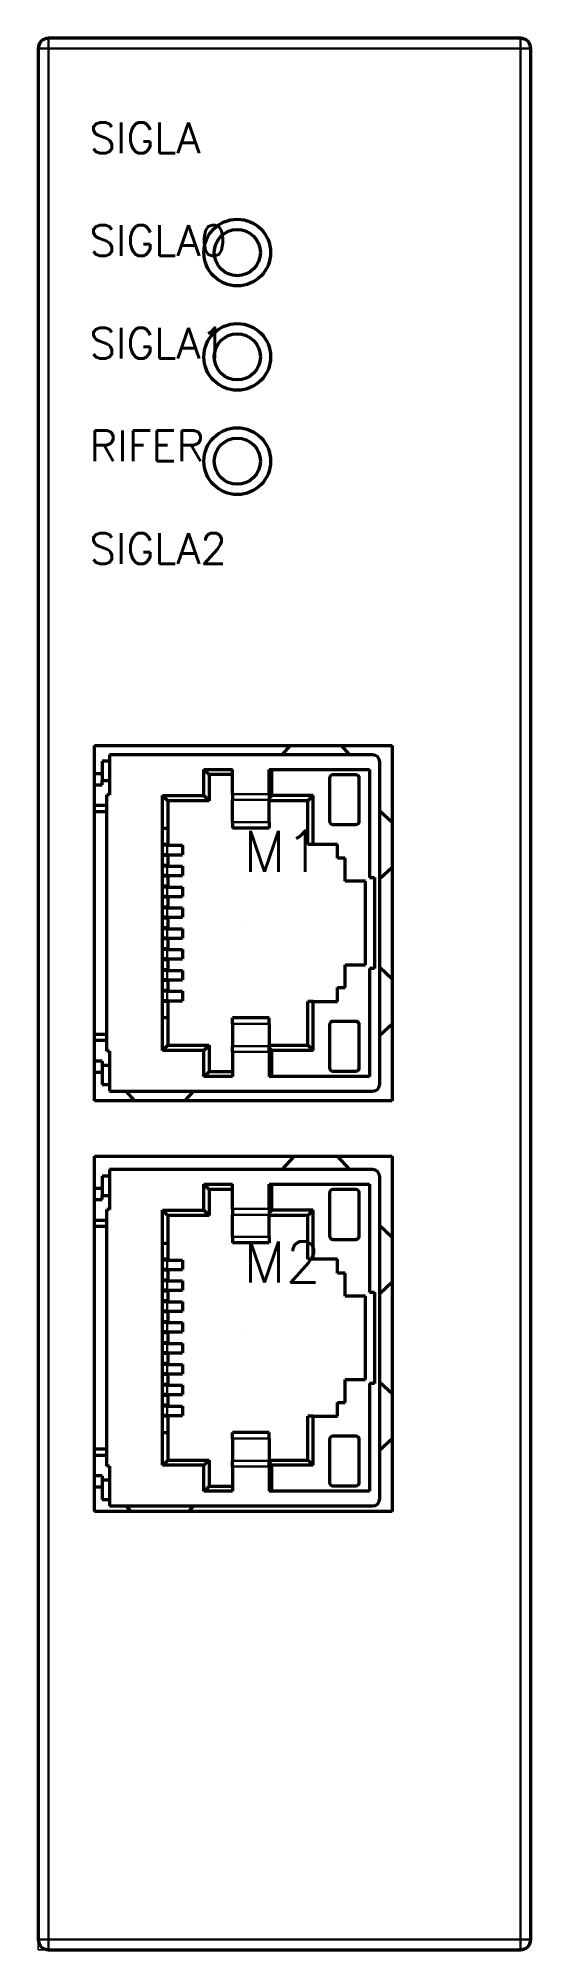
# Model space of a CAD drawing. Extents: x 0 to 24, y 0 to 93.1.
import ezdxf

# ---------------------------------------------------------------- set-up
doc = ezdxf.new("R2010")
doc.units = 0
doc.header["$LTSCALE"] = 4
doc.linetypes.add('CONTINUA', pattern=[0])
doc.layers.get('0').update_dxf_attribs({"linetype": 'CONTINUOUS'})
doc.layers.add('Sichtbar (ISO)', color=7, linetype='CONTINUOUS', lineweight=50)
doc.layers.add('Sichtbar schmal (ISO)', color=7, linetype='CONTINUOUS', lineweight=35)
doc.styles.get("Standard").update_dxf_attribs({"font": 'romans.shx'})

msp = doc.modelspace()

# ---------------------------------------------------------------- linework, layer by layer
for p in [(0, 0.5), (0.5, 0)]:
    msp.add_line(p, (0, 0))
at = {"layer": 'Sichtbar (ISO)'}
for p, q in [((23.5, 93.1), (0.5, 93.1)), ((0, 92.6), (0, 0.5)), ((24, 0.5), (24, 92.6)), ((2.75, 58.65), (17.25, 58.65)), ((2.75, 41.35), (2.75, 58.65)), ((3.477, 57.883), (3.121, 57.883)), ((3.121, 57.883), (3.121, 56.943)), ((16.291, 58.2), (3.477, 58.2)), ((3.477, 58.2), (3.477, 56.257)), ((11.884, 58.2), (12.3, 58.65)), ((15.186, 58.2), (14.771, 58.65)), ((16.647, 42.173), (16.647, 57.844)), ((17.25, 58.65), (17.25, 41.35)), ((2.75, 57.293), (3.121, 57.293)), ((3.121, 56.943), (3.477, 56.943)), ((3.121, 56.739), (3.121, 56.943)), ((8.074, 57.489), (9.471, 57.489)), ((8.074, 56.219), (8.074, 57.489)), ((8.074, 57.489), (8.328, 57.235)), ((9.471, 57.235), (8.328, 57.235)), ((8.328, 57.235), (8.328, 55.965)), ((9.471, 56.286), (9.471, 57.489)), ((11.249, 56.286), (11.249, 57.489)), ((11.249, 57.489), (16.139, 57.489)), ((11.376, 57.489), (11.249, 57.362)), ((11.376, 56.219), (11.376, 57.489)), ((14.191, 57.057), (14.191, 54.969)), ((15.476, 57.225), (14.358, 57.225)), ((15.644, 54.969), (15.644, 57.057)), ((16.139, 57.489), (16.139, 52.231)), ((2.75, 56.739), (3.121, 56.739)), ((3.35, 43.76), (3.35, 56.257)), ((3.477, 56.257), (3.35, 56.257)), ((6.055, 56.219), (8.074, 56.219)), ((6.055, 43.798), (6.055, 56.219)), ((6.055, 56.219), (6.309, 55.965)), ((8.328, 55.965), (6.309, 55.965)), ((6.309, 55.965), (6.309, 54.619)), ((8.074, 56.219), (8.328, 55.965)), ((9.471, 56.286), (9.471, 56.002)), ((9.471, 54.917), (9.471, 56.002)), ((11.249, 56.286), (11.249, 56.002)), ((11.376, 56.219), (11.249, 56.092)), ((11.249, 54.917), (11.249, 56.002)), ((13.142, 55.965), (11.249, 55.965)), ((13.396, 56.219), (11.376, 56.219)), ((13.396, 56.219), (13.142, 55.965)), ((13.142, 53.831), (13.142, 55.965)), ((13.396, 53.831), (13.396, 56.219)), ((3.35, 55.723), (2.75, 55.723)), ((3.35, 55.424), (2.75, 55.424)), ((16.647, 55.47), (17.25, 54.913)), ((6.055, 54.619), (6.309, 54.619)), ((6.309, 54.619), (6.309, 53.831)), ((9.471, 54.917), (9.471, 54.631)), ((11.249, 54.631), (9.471, 54.631)), ((11.249, 54.917), (11.249, 54.631)), ((14.358, 54.801), (15.476, 54.801)), ((6.309, 53.831), (6.055, 53.831)), ((6.291, 53.793), (6.055, 53.793)), ((6.291, 53.336), (6.055, 53.336)), ((6.309, 53.298), (6.055, 53.298)), ((6.291, 53.793), (7.028, 53.793)), ((6.291, 53.336), (7.028, 53.336)), ((6.309, 53.831), (6.309, 53.793)), ((6.309, 53.336), (6.309, 53.298)), ((6.309, 53.298), (6.309, 52.815)), ((7.028, 53.793), (7.028, 53.336)), ((13.396, 53.831), (13.142, 53.831)), ((14.577, 53.831), (13.396, 53.831)), ((14.577, 53.158), (14.577, 53.831)), ((14.958, 53.158), (14.577, 53.158)), ((14.958, 52.041), (14.958, 53.158)), ((6.309, 52.815), (6.055, 52.815)), ((6.291, 52.777), (6.055, 52.777)), ((6.291, 52.32), (6.055, 52.32)), ((6.309, 52.282), (6.055, 52.282)), ((6.291, 52.777), (7.028, 52.777)), ((6.291, 52.32), (7.028, 52.32)), ((6.309, 52.815), (6.309, 52.777)), ((6.309, 52.32), (6.309, 52.282)), ((6.309, 52.282), (6.309, 51.799)), ((7.028, 52.777), (7.028, 52.32)), ((16.139, 52.231), (16.393, 52.231)), ((16.393, 52.231), (16.393, 47.786)), ((16.647, 52.168), (17.25, 52.724)), ((6.309, 51.799), (6.055, 51.799)), ((6.291, 51.761), (6.055, 51.761)), ((6.291, 51.304), (6.055, 51.304)), ((6.309, 51.266), (6.055, 51.266)), ((6.291, 51.761), (7.028, 51.761)), ((6.291, 51.304), (7.028, 51.304)), ((6.309, 51.799), (6.309, 51.761)), ((6.309, 51.304), (6.309, 51.266)), ((6.309, 51.266), (6.309, 50.783)), ((7.028, 51.761), (7.028, 51.304)), ((15.948, 52.041), (14.958, 52.041)), ((15.948, 47.977), (15.948, 52.041)), ((6.309, 50.783), (6.055, 50.783)), ((6.291, 50.745), (6.055, 50.745)), ((6.291, 50.288), (6.055, 50.288)), ((6.291, 50.745), (7.028, 50.745)), ((6.291, 50.288), (7.028, 50.288)), ((6.309, 50.783), (6.309, 50.745)), ((6.309, 50.288), (6.309, 50.25)), ((7.028, 50.745), (7.028, 50.288)), ((6.309, 50.25), (6.055, 50.25)), ((6.309, 49.767), (6.055, 49.767)), ((6.291, 49.729), (6.055, 49.729)), ((6.291, 49.729), (7.028, 49.729)), ((6.309, 50.25), (6.309, 49.767)), ((6.309, 49.767), (6.309, 49.729)), ((7.028, 49.729), (7.028, 49.272)), ((6.291, 49.272), (6.055, 49.272)), ((6.309, 49.234), (6.055, 49.234)), ((6.309, 48.751), (6.055, 48.751)), ((6.291, 48.713), (6.055, 48.713)), ((6.291, 49.272), (7.028, 49.272)), ((6.291, 48.713), (7.028, 48.713)), ((6.309, 49.272), (6.309, 49.234)), ((6.309, 49.234), (6.309, 48.751)), ((6.309, 48.751), (6.309, 48.713)), ((7.028, 48.713), (7.028, 48.256)), ((6.291, 48.256), (6.055, 48.256)), ((6.309, 48.218), (6.055, 48.218)), ((6.309, 47.735), (6.055, 47.735)), ((6.291, 47.697), (6.055, 47.697)), ((6.291, 48.256), (7.028, 48.256)), ((6.291, 47.697), (7.028, 47.697)), ((6.309, 48.256), (6.309, 48.218)), ((6.309, 48.218), (6.309, 47.735)), ((6.309, 47.735), (6.309, 47.697)), ((7.028, 47.697), (7.028, 47.24)), ((14.958, 46.859), (14.958, 47.977)), ((14.958, 47.977), (15.948, 47.977)), ((16.393, 47.786), (16.139, 47.786)), ((16.139, 47.786), (16.139, 42.528)), ((16.647, 47.85), (17.25, 47.293)), ((6.291, 47.24), (6.055, 47.24)), ((6.309, 47.202), (6.055, 47.202)), ((6.309, 46.719), (6.055, 46.719)), ((6.291, 46.681), (6.055, 46.681)), ((6.291, 47.24), (7.028, 47.24)), ((6.291, 46.681), (7.028, 46.681)), ((6.309, 47.24), (6.309, 47.202)), ((6.309, 47.202), (6.309, 46.719)), ((6.309, 46.719), (6.309, 46.681)), ((7.028, 46.681), (7.028, 46.224)), ((14.577, 46.186), (14.577, 46.859)), ((14.577, 46.859), (14.958, 46.859)), ((6.291, 46.224), (6.055, 46.224)), ((6.309, 46.186), (6.055, 46.186)), ((6.291, 46.224), (7.028, 46.224)), ((6.309, 46.224), (6.309, 46.186)), ((6.309, 46.186), (6.309, 45.398)), ((13.396, 46.186), (13.142, 46.186)), ((13.142, 44.052), (13.142, 46.186)), ((13.396, 43.798), (13.396, 46.186)), ((13.396, 46.186), (14.577, 46.186)), ((6.055, 45.398), (6.309, 45.398)), ((6.309, 45.398), (6.309, 44.052)), ((11.249, 45.386), (9.471, 45.386)), ((9.471, 45.1), (9.471, 45.386)), ((9.471, 45.1), (9.471, 44.015)), ((11.249, 45.1), (11.249, 45.386)), ((11.249, 45.1), (11.249, 44.015)), ((14.191, 45.048), (14.191, 42.96)), ((15.476, 45.216), (14.358, 45.216)), ((15.644, 42.96), (15.644, 45.048)), ((16.647, 44.548), (17.25, 45.104)), ((2.75, 44.593), (3.35, 44.593)), ((2.75, 44.294), (3.35, 44.294)), ((3.477, 43.76), (3.35, 43.76)), ((3.477, 43.76), (3.477, 41.817)), ((6.055, 43.798), (6.309, 44.052)), ((8.074, 43.798), (6.055, 43.798)), ((6.309, 44.052), (8.328, 44.052)), ((8.074, 43.798), (8.328, 44.052)), ((8.074, 42.528), (8.074, 43.798)), ((8.328, 44.052), (8.328, 42.782)), ((9.471, 43.731), (9.471, 44.015)), ((11.249, 44.052), (13.142, 44.052)), ((11.249, 43.731), (11.249, 44.015)), ((11.376, 43.798), (11.249, 43.925)), ((13.396, 43.798), (11.376, 43.798)), ((11.376, 42.528), (11.376, 43.798)), ((13.396, 43.798), (13.142, 44.052)), ((3.121, 43.277), (2.75, 43.277)), ((3.121, 43.277), (3.121, 43.074)), ((3.121, 43.074), (3.121, 42.135)), ((3.477, 43.074), (3.121, 43.074)), ((9.471, 43.731), (9.471, 42.528)), ((11.249, 43.731), (11.249, 42.528)), ((3.121, 42.724), (2.75, 42.724)), ((3.121, 42.135), (3.477, 42.135)), ((8.074, 42.528), (8.328, 42.782)), ((9.471, 42.528), (8.074, 42.528)), ((8.328, 42.782), (9.471, 42.782)), ((11.376, 42.528), (11.249, 42.655)), ((16.139, 42.528), (11.249, 42.528)), ((14.358, 42.792), (15.476, 42.792)), ((17.25, 41.35), (2.75, 41.35)), ((3.477, 41.817), (16.291, 41.817)), ((4.264, 41.817), (4.695, 41.35)), ((7.566, 41.817), (7.135, 41.35)), ((2.75, 38.65), (17.25, 38.65)), ((2.75, 21.35), (2.75, 38.65)), ((11.884, 38), (12.484, 38.65)), ((15.186, 38), (14.586, 38.65)), ((17.25, 38.65), (17.25, 21.35)), ((3.477, 37.683), (3.121, 37.683)), ((3.121, 37.683), (3.121, 36.743)), ((16.291, 38), (3.477, 38)), ((3.477, 38), (3.477, 36.057)), ((8.074, 36.019), (8.074, 37.289)), ((8.074, 37.289), (9.471, 37.289)), ((8.074, 37.289), (8.328, 37.035)), ((9.471, 36.086), (9.471, 37.289)), ((11.249, 37.289), (16.139, 37.289)), ((11.249, 36.086), (11.249, 37.289)), ((11.376, 37.289), (11.249, 37.162)), ((11.376, 36.019), (11.376, 37.289)), ((16.139, 37.289), (16.139, 32.031)), ((16.647, 21.973), (16.647, 37.644)), ((2.75, 37.093), (3.121, 37.093)), ((2.75, 36.539), (3.121, 36.539)), ((3.121, 36.539), (3.121, 36.743)), ((3.121, 36.743), (3.477, 36.743)), ((8.328, 37.035), (8.328, 35.765)), ((9.471, 37.035), (8.328, 37.035)), ((14.191, 36.857), (14.191, 34.769)), ((15.476, 37.025), (14.358, 37.025)), ((15.644, 34.769), (15.644, 36.857)), ((3.35, 35.523), (2.75, 35.523)), ((3.477, 36.057), (3.35, 36.057)), ((3.35, 23.56), (3.35, 36.057)), ((6.055, 23.598), (6.055, 36.019)), ((6.055, 36.019), (8.074, 36.019)), ((6.055, 36.019), (6.309, 35.765)), ((6.309, 35.765), (6.309, 34.419)), ((8.328, 35.765), (6.309, 35.765)), ((8.074, 36.019), (8.328, 35.765)), ((9.471, 36.086), (9.471, 35.802)), ((9.471, 34.717), (9.471, 35.802)), ((11.249, 36.086), (11.249, 35.802)), ((11.376, 36.019), (11.249, 35.892)), ((11.249, 34.717), (11.249, 35.802)), ((13.142, 35.765), (11.249, 35.765)), ((13.396, 36.019), (11.376, 36.019)), ((13.396, 36.019), (13.142, 35.765)), ((13.142, 33.631), (13.142, 35.765)), ((13.396, 33.631), (13.396, 36.019)), ((3.35, 35.224), (2.75, 35.224)), ((9.471, 34.717), (9.471, 34.431)), ((11.249, 34.717), (11.249, 34.431)), ((14.358, 34.601), (15.476, 34.601)), ((16.647, 35.27), (17.25, 34.713)), ((6.055, 34.419), (6.309, 34.419)), ((6.309, 33.631), (6.055, 33.631)), ((6.291, 33.593), (6.055, 33.593)), ((6.291, 33.593), (7.028, 33.593)), ((6.309, 34.419), (6.309, 33.631)), ((6.309, 33.631), (6.309, 33.593)), ((7.028, 33.593), (7.028, 33.136)), ((11.249, 34.431), (9.471, 34.431)), ((13.396, 33.631), (13.142, 33.631)), ((14.577, 33.631), (13.396, 33.631)), ((14.577, 32.958), (14.577, 33.631)), ((6.291, 33.136), (6.055, 33.136)), ((6.309, 33.098), (6.055, 33.098)), ((6.309, 32.615), (6.055, 32.615)), ((6.291, 33.136), (7.028, 33.136)), ((6.309, 33.136), (6.309, 33.098)), ((6.309, 33.098), (6.309, 32.615)), ((6.309, 32.615), (6.309, 32.577)), ((14.958, 32.958), (14.577, 32.958)), ((14.958, 31.841), (14.958, 32.958)), ((6.291, 32.577), (6.055, 32.577)), ((6.291, 32.12), (6.055, 32.12)), ((6.309, 32.082), (6.055, 32.082)), ((6.291, 32.577), (7.028, 32.577)), ((6.291, 32.12), (7.028, 32.12)), ((6.309, 32.12), (6.309, 32.082)), ((6.309, 32.082), (6.309, 31.599)), ((7.028, 32.577), (7.028, 32.12)), ((15.948, 31.841), (14.958, 31.841)), ((15.948, 27.776), (15.948, 31.841)), ((16.139, 32.031), (16.393, 32.031)), ((16.393, 32.031), (16.393, 27.586)), ((16.647, 31.968), (17.25, 32.524)), ((6.309, 31.599), (6.055, 31.599)), ((6.291, 31.561), (6.055, 31.561)), ((6.291, 31.104), (6.055, 31.104)), ((6.309, 31.066), (6.055, 31.066)), ((6.291, 31.561), (7.028, 31.561)), ((6.291, 31.104), (7.028, 31.104)), ((6.309, 31.599), (6.309, 31.561)), ((6.309, 31.104), (6.309, 31.066)), ((6.309, 31.066), (6.309, 30.583)), ((7.028, 31.561), (7.028, 31.104)), ((6.309, 30.583), (6.055, 30.583)), ((6.291, 30.545), (6.055, 30.545)), ((6.291, 30.088), (6.055, 30.088)), ((6.309, 30.05), (6.055, 30.05)), ((6.291, 30.545), (7.028, 30.545)), ((6.291, 30.088), (7.028, 30.088)), ((6.309, 30.583), (6.309, 30.545)), ((6.309, 30.088), (6.309, 30.05)), ((6.309, 30.05), (6.309, 29.567)), ((7.028, 30.545), (7.028, 30.088)), ((6.309, 29.567), (6.055, 29.567)), ((6.291, 29.529), (6.055, 29.529)), ((6.291, 29.072), (6.055, 29.072)), ((6.309, 29.034), (6.055, 29.034)), ((6.291, 29.529), (7.028, 29.529)), ((6.291, 29.072), (7.028, 29.072)), ((6.309, 29.567), (6.309, 29.529)), ((6.309, 29.072), (6.309, 29.034)), ((6.309, 29.034), (6.309, 28.551)), ((7.028, 29.529), (7.028, 29.072)), ((6.309, 28.551), (6.055, 28.551)), ((6.291, 28.513), (6.055, 28.513)), ((6.291, 28.056), (6.055, 28.056)), ((6.309, 28.018), (6.055, 28.018)), ((6.291, 28.513), (7.028, 28.513)), ((6.291, 28.056), (7.028, 28.056)), ((6.309, 28.551), (6.309, 28.513)), ((6.309, 28.056), (6.309, 28.018)), ((6.309, 28.018), (6.309, 27.535)), ((7.028, 28.513), (7.028, 28.056)), ((6.309, 27.535), (6.055, 27.535)), ((6.291, 27.497), (6.055, 27.497)), ((6.291, 27.04), (6.055, 27.04)), ((6.309, 27.002), (6.055, 27.002)), ((6.291, 27.497), (7.028, 27.497)), ((6.291, 27.04), (7.028, 27.04)), ((6.309, 27.535), (6.309, 27.497)), ((6.309, 27.04), (6.309, 27.002)), ((6.309, 27.002), (6.309, 26.519)), ((7.028, 27.497), (7.028, 27.04)), ((14.958, 27.776), (15.948, 27.776)), ((14.958, 26.659), (14.958, 27.776)), ((16.393, 27.586), (16.139, 27.586)), ((16.139, 27.586), (16.139, 22.328)), ((16.647, 27.65), (17.25, 27.093)), ((6.309, 26.519), (6.055, 26.519)), ((6.291, 26.481), (6.055, 26.481)), ((6.291, 26.481), (7.028, 26.481)), ((6.309, 26.519), (6.309, 26.481)), ((7.028, 26.481), (7.028, 26.024)), ((14.577, 26.659), (14.958, 26.659)), ((14.577, 25.986), (14.577, 26.659)), ((6.291, 26.024), (6.055, 26.024)), ((6.309, 25.986), (6.055, 25.986)), ((6.055, 25.198), (6.309, 25.198)), ((6.291, 26.024), (7.028, 26.024)), ((6.309, 26.024), (6.309, 25.986)), ((6.309, 25.986), (6.309, 25.198)), ((6.309, 25.198), (6.309, 23.852)), ((9.471, 24.9), (9.471, 25.186)), ((11.249, 25.186), (9.471, 25.186)), ((11.249, 24.9), (11.249, 25.186)), ((13.142, 23.852), (13.142, 25.986)), ((13.396, 25.986), (13.142, 25.986)), ((13.396, 25.986), (14.577, 25.986)), ((13.396, 23.598), (13.396, 25.986)), ((2.75, 24.393), (3.35, 24.393)), ((9.471, 24.9), (9.471, 23.815)), ((11.249, 24.9), (11.249, 23.815)), ((14.191, 24.848), (14.191, 22.76)), ((15.476, 25.016), (14.358, 25.016)), ((15.644, 22.76), (15.644, 24.848)), ((16.647, 24.348), (17.25, 24.904)), ((2.75, 24.093), (3.35, 24.093)), ((3.477, 23.56), (3.35, 23.56)), ((3.477, 23.56), (3.477, 21.617)), ((6.055, 23.598), (6.309, 23.852)), ((8.074, 23.598), (6.055, 23.598)), ((6.309, 23.852), (8.328, 23.852)), ((8.074, 23.598), (8.328, 23.852)), ((8.074, 22.328), (8.074, 23.598)), ((8.328, 23.852), (8.328, 22.582)), ((9.471, 23.531), (9.471, 23.815)), ((9.471, 23.531), (9.471, 22.328)), ((11.249, 23.852), (13.142, 23.852)), ((11.249, 23.531), (11.249, 23.815)), ((11.376, 23.598), (11.249, 23.725)), ((11.249, 23.531), (11.249, 22.328)), ((13.396, 23.598), (11.376, 23.598)), ((11.376, 22.328), (11.376, 23.598)), ((13.396, 23.598), (13.142, 23.852)), ((3.121, 23.078), (2.75, 23.078)), ((3.121, 22.524), (2.75, 22.524)), ((3.121, 23.078), (3.121, 22.874)), ((3.477, 22.874), (3.121, 22.874)), ((3.121, 22.874), (3.121, 21.935)), ((8.074, 22.328), (8.328, 22.582)), ((8.328, 22.582), (9.471, 22.582)), ((11.376, 22.328), (11.249, 22.455)), ((14.358, 22.592), (15.476, 22.592)), ((3.121, 21.935), (3.477, 21.935)), ((3.477, 21.617), (16.291, 21.617)), ((4.264, 21.617), (4.511, 21.35)), ((7.566, 21.617), (7.32, 21.35)), ((9.471, 22.328), (8.074, 22.328)), ((16.139, 22.328), (11.249, 22.328)), ((17.25, 21.35), (2.75, 21.35)), ((0.5, 0), (23.5, 0))]:
    msp.add_line(p, q, dxfattribs=at)
for centre, radius in [((9.7, 82.66), 1.625), ((9.7, 82.66), 1.125), ((9.7, 77.58), 1.625), ((9.7, 77.58), 1.125), ((9.7, 72.5), 1.625), ((9.7, 72.5), 1.125)]:
    msp.add_circle(centre, radius, dxfattribs=at)
for centre, radius, start, end in [((0.5, 92.6), 0.5, 90, 180), ((23.5, 92.6), 0.5, 0, 90), ((16.291, 57.844), 0.356, 0, 90), ((14.358, 57.057), 0.168, 90, 180), ((15.476, 57.057), 0.168, 0, 90), ((14.358, 54.969), 0.168, 180, 270), ((15.476, 54.969), 0.168, 270, 0), ((14.358, 45.048), 0.168, 90, 180), ((15.476, 45.048), 0.168, 0, 90), ((14.358, 42.96), 0.168, 180, 270), ((15.476, 42.96), 0.168, 270, 0), ((16.291, 42.173), 0.356, 270, 0), ((16.291, 37.644), 0.356, 0, 90), ((14.358, 36.857), 0.168, 90, 180), ((15.476, 36.857), 0.168, 0, 90), ((14.358, 34.769), 0.168, 180, 270), ((15.476, 34.769), 0.168, 270, 0), ((14.358, 24.848), 0.168, 90, 180), ((15.476, 24.848), 0.168, 0, 90), ((14.358, 22.76), 0.168, 180, 270), ((15.476, 22.76), 0.168, 270, 0), ((16.291, 21.973), 0.356, 270, 0), ((0.5, 0.5), 0.5, 180, 270), ((23.5, 0.5), 0.5, 270, 0)]:
    msp.add_arc(centre, radius, start, end, dxfattribs=at)
at = {"layer": 'Sichtbar schmal (ISO)'}
for p, q in [((0.5, 93.1), (0.5, 92.6)), ((23.5, 92.6), (23.5, 93.1)), ((0.5, 92.6), (0, 92.6)), ((0.5, 92.6), (23.5, 92.6)), ((0.5, 0.5), (0.5, 92.6)), ((23.5, 92.6), (23.5, 0.5)), ((24, 92.6), (23.5, 92.6)), ((11.249, 56.286), (9.471, 56.286)), ((11.249, 56.002), (9.471, 56.002)), ((11.249, 54.917), (9.471, 54.917)), ((6.291, 53.793), (6.291, 53.336)), ((6.291, 52.777), (6.291, 52.32)), ((6.291, 51.761), (6.291, 51.304)), ((6.291, 50.745), (6.291, 50.288)), ((6.291, 49.729), (6.291, 49.272)), ((6.291, 48.713), (6.291, 48.256)), ((6.291, 47.697), (6.291, 47.24)), ((6.291, 46.681), (6.291, 46.224)), ((11.249, 45.1), (9.471, 45.1)), ((11.249, 44.015), (9.471, 44.015)), ((11.249, 43.731), (9.471, 43.731)), ((11.249, 36.086), (9.471, 36.086)), ((11.249, 35.802), (9.471, 35.802)), ((11.249, 34.717), (9.471, 34.717)), ((6.291, 33.593), (6.291, 33.136)), ((6.291, 32.577), (6.291, 32.12)), ((6.291, 31.561), (6.291, 31.104)), ((6.291, 30.545), (6.291, 30.088)), ((6.291, 29.529), (6.291, 29.072)), ((6.291, 28.513), (6.291, 28.056)), ((6.291, 27.497), (6.291, 27.04)), ((6.291, 26.481), (6.291, 26.024)), ((11.249, 24.9), (9.471, 24.9)), ((11.249, 23.815), (9.471, 23.815)), ((11.249, 23.531), (9.471, 23.531)), ((0, 0.5), (0.5, 0.5)), ((23.5, 0.5), (0.5, 0.5)), ((0.5, 0.5), (0.5, 0)), ((23.5, 0), (23.5, 0.5)), ((23.5, 0.5), (24, 0.5))]:
    msp.add_line(p, q, dxfattribs=at)

# ---------------------------------------------------------------- texts
at = {"color": 3, "linetype": 'CONTINUA'}
for tag, p, s, flags in [('SIGLA', (2.5, 87.5), 'SIGLA ?', 8), ('SIGLA0', (2.5, 82.5), '', 9), ('SIGLA1', (2.5, 77.5), '', 9), ('RIFER', (2.5, 72.5), 'RIFER ?', 8), ('SIGLA2', (2.5, 67.5), '', 9)]:
    msp.add_attdef(tag, p, s, height=1.5, dxfattribs=dict(at, flags=flags))
at = {"color": 4, "linetype": 'CONTINUA', "flags": 8}
for tag, p in [('M1', (10, 52.5)), ('M2', (10, 32.5))]:
    msp.add_attdef(tag, p, '', height=2, dxfattribs=at)
at = {"linetype": 'CONTINUA', "flags": 9}
for tag, p, s, height in [('F1', (10, 50), '', 0.00001), ('F2', (10, 30), '', 0.00001), ('TIPOSIG', (0, 0), '3', 0.00000001), ('POSIZIONE', (0, 0), '', 0.00000001), ('P-TABELLA', (0, 0), '', 0.00000001), ('T-TABELLA', (0, 0), '', 0.00000001), ('H-TABELLA', (0, 0), '', 0.00000001), ('CODICE', (0, 0), '1xNNN', 0.00000001), ('NOTE1', (0, 0), '', 0.00000001), ('NOTE2', (0, 0), '', 0.00000001)]:
    msp.add_attdef(tag, p, s, height=height, dxfattribs=at)
for tag, s, flags in [('DEN1-TRAD-ID', '', 8), ('DEN1-A', '', 8), ('DEN1', '', 8), ('NOTE2', '', 9), ('NOTE1', '', 9), ('CODICE', '1xNNN', 9), ('H-TABELLA', '', 9), ('T-TABELLA', '', 9), ('P-TABELLA', '', 9), ('POSIZIONE', '', 9), ('TIPOSIG', '3', 9)]:
    msp.add_attdef(tag, (0, 0), s, height=0.00000001, dxfattribs=dict(flags=flags))

doc.saveas('drawing.dxf')
